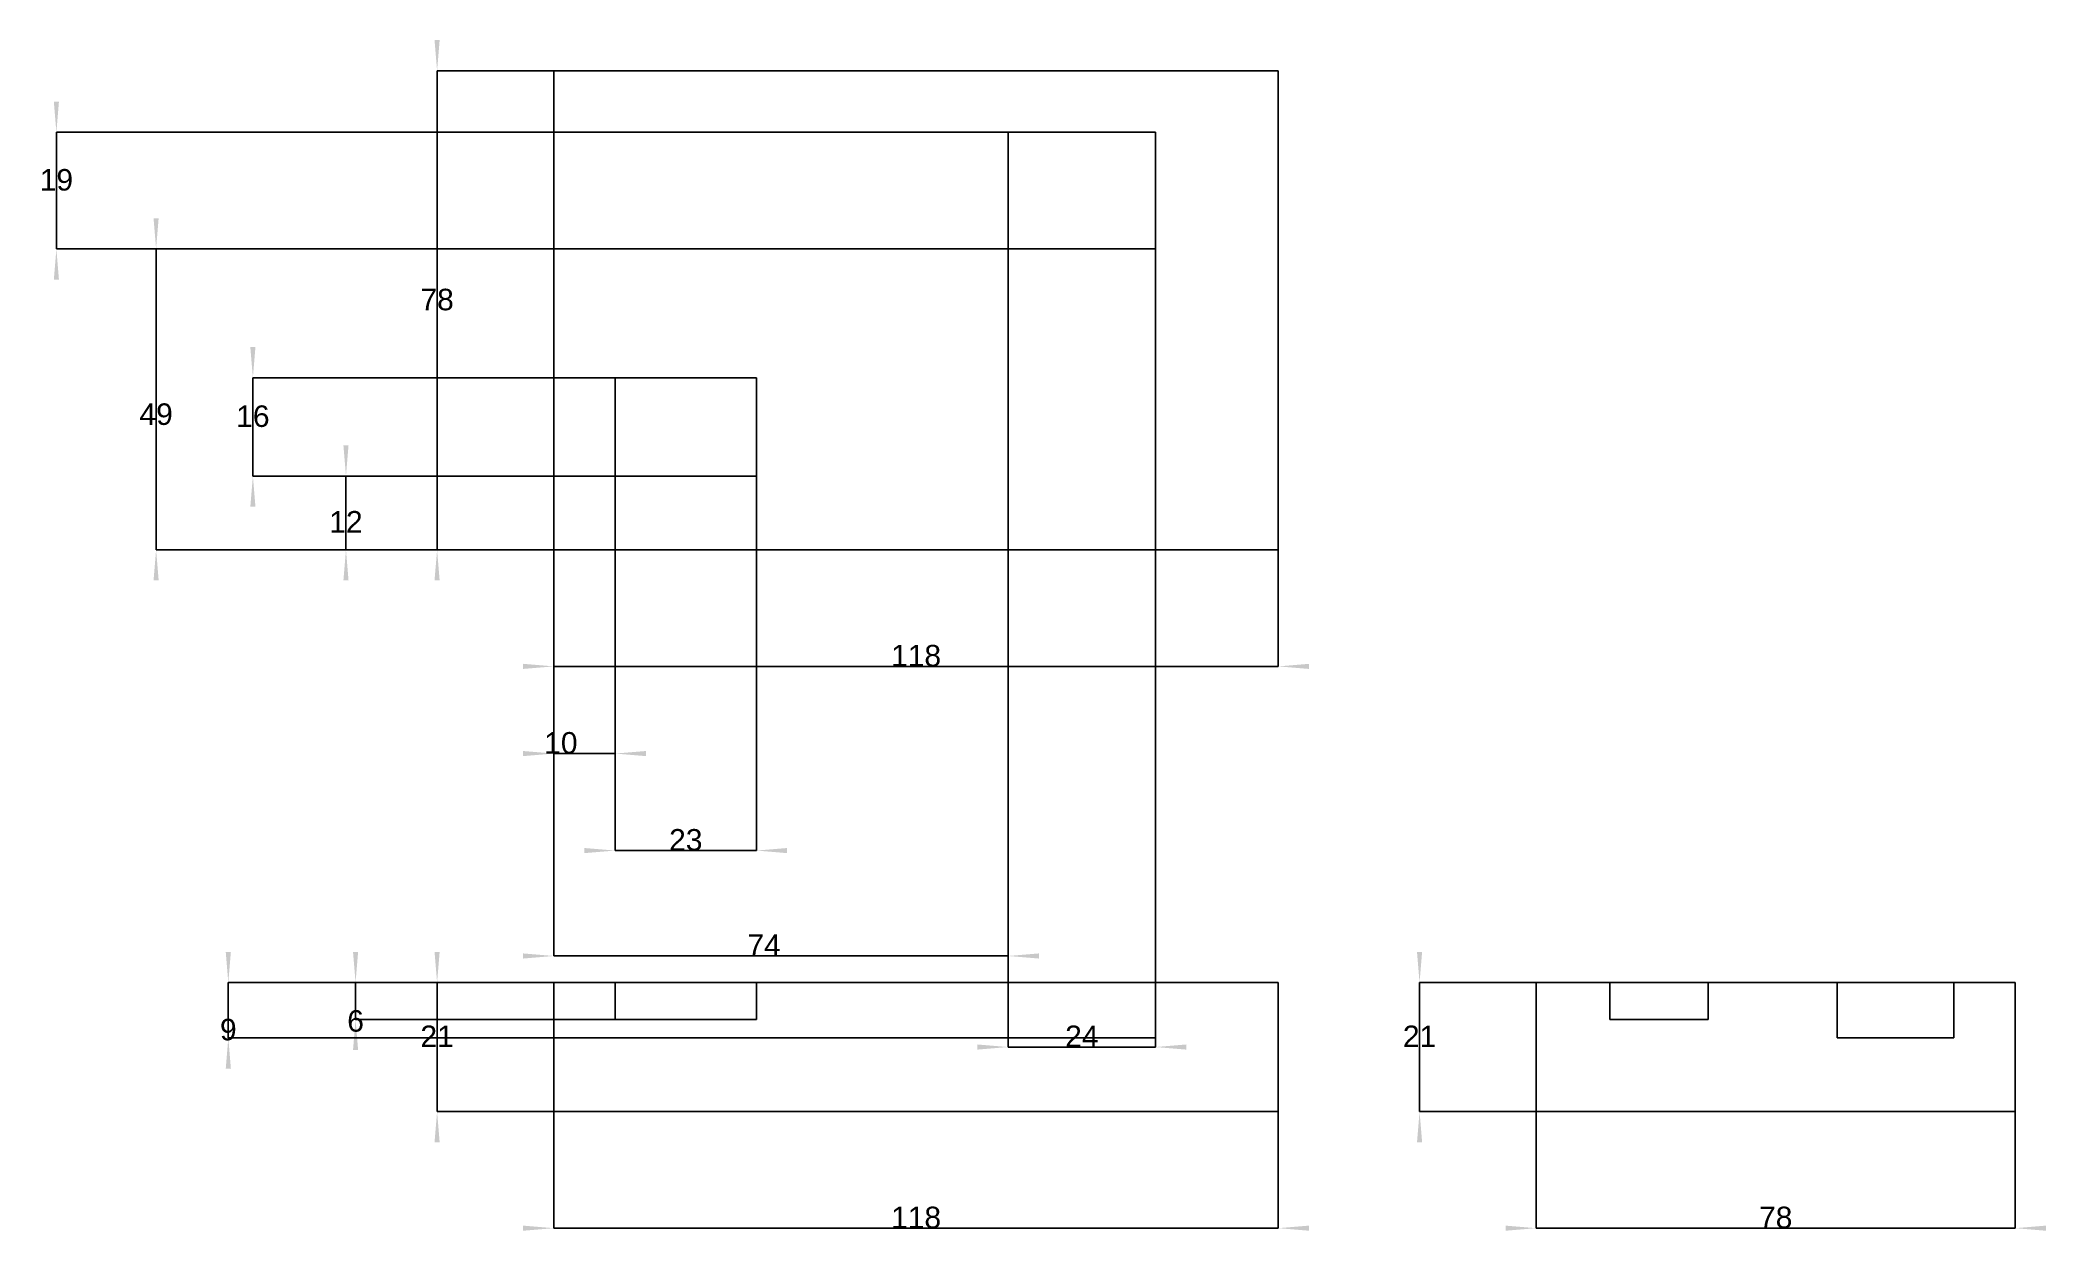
# Model space of a CAD drawing. Header units: millimetres. Extents: x 37 to 364, y 54 to 249.
import ezdxf
from ezdxf.enums import TextEntityAlignment as Align

# ---------------------------------------------------------------- set-up
doc = ezdxf.new("R2010")
doc.units = ezdxf.units.MM
doc.layers.get('0').update_dxf_attribs({"linetype": 'CONTINUOUS'})
for name, color, linetype in [('D', 7, 'CONTINUOUS'), ('D001', 7, 'CONTINUOUS'), ('D002', 7, 'CONTINUOUS'), ('D003', 7, 'CONTINUOUS'), ('D004', 7, 'CONTINUOUS'), ('D005', 7, 'CONTINUOUS'), ('D006', 7, 'CONTINUOUS'), ('D007', 7, 'CONTINUOUS'), ('D008', 7, 'CONTINUOUS'), ('D009', 7, 'CONTINUOUS'), ('D010', 7, 'CONTINUOUS'), ('D011', 7, 'CONTINUOUS'), ('D012', 7, 'CONTINUOUS'), ('D013', 7, 'CONTINUOUS'), ('D014', 7, 'CONTINUOUS'), ('D015', 7, 'CONTINUOUS'), ('Front', 7, 'CONTINUOUS'), ('Right', 7, 'CONTINUOUS'), ('Top', 7, 'CONTINUOUS')]:
    doc.layers.add(name, color=color, linetype=linetype)
doc.styles.get("Standard").update_dxf_attribs({"font": 'arial.ttf'})
doc.dimstyles.get("Standard").update_dxf_attribs({"dimscale": 0, "dimtxt": 2.5, "dimasz": 2.5, "dimexe": 1.25, "dimexo": 0.625, "dimtad": 1, "dimtxsty": 'STANDARD', "dimcen": 2.5, "dimazin": 3, "dimtfac": 1, "dimtmove": 0, "dimatfit": 3})

# ---------------------------------------------------------------- blocks, each defined once
blk = doc.blocks.new('*D')
at = {"color": 0}
for points in [[(116, 55.0833), (116, 55.9167), (121, 55.5)], [(244, 55.0833), (244, 55.9167), (239, 55.5)]]:
    blk.add_solid(points, dxfattribs=at)
at = {"layer": 'D'}
for p, q in [((121, 74.5), (121, 55.5)), ((239, 74.5), (239, 55.5)), ((121, 55.5), (239, 55.5))]:
    blk.add_line(p, q, dxfattribs=at)
blk.add_text('118', height=3.5, dxfattribs=at).set_placement((180, 55.5), align=Align.CENTER)
blk = doc.blocks.new('*D001')
at = {"color": 0}
for points in [[(101.583, 100.5), (102.417, 100.5), (102, 95.5)], [(101.583, 69.5), (102.417, 69.5), (102, 74.5)]]:
    blk.add_solid(points, dxfattribs=at)
at = {"layer": 'D001'}
for p, q in [((239, 95.5), (102, 95.5)), ((102, 74.5), (102, 95.5)), ((239, 74.5), (102, 74.5))]:
    blk.add_line(p, q, dxfattribs=at)
blk.add_text('21', height=3.5, dxfattribs=at).set_placement((102, 85), align=Align.CENTER)
blk = doc.blocks.new('*D002')
at = {"color": 0}
for points in [[(116, 146.583), (116, 147.417), (121, 147)], [(244, 146.583), (244, 147.417), (239, 147)]]:
    blk.add_solid(points, dxfattribs=at)
at = {"layer": 'D002'}
for p, q in [((121, 244), (121, 147)), ((239, 244), (239, 147)), ((121, 147), (239, 147))]:
    blk.add_line(p, q, dxfattribs=at)
blk.add_text('118', height=3.5, dxfattribs=at).set_placement((180, 147), align=Align.CENTER)
blk = doc.blocks.new('*D003')
at = {"color": 0}
for points in [[(101.583, 249), (102.417, 249), (102, 244)], [(101.583, 161), (102.417, 161), (102, 166)]]:
    blk.add_solid(points, dxfattribs=at)
at = {"layer": 'D003'}
for p, q in [((239, 244), (102, 244)), ((102, 166), (102, 244)), ((239, 166), (102, 166))]:
    blk.add_line(p, q, dxfattribs=at)
blk.add_text('78', height=3.5, dxfattribs=at).set_placement((102, 205), align=Align.CENTER)
blk = doc.blocks.new('*D004')
at = {"color": 0}
for points in [[(276, 55.0833), (276, 55.9167), (281, 55.5)], [(364, 55.0833), (364, 55.9167), (359, 55.5)]]:
    blk.add_solid(points, dxfattribs=at)
at = {"layer": 'D004'}
for p, q in [((281, 74.5), (281, 55.5)), ((359, 74.5), (359, 55.5)), ((281, 55.5), (359, 55.5))]:
    blk.add_line(p, q, dxfattribs=at)
blk.add_text('78', height=3.5, dxfattribs=at).set_placement((320, 55.5), align=Align.CENTER)
blk = doc.blocks.new('*D005')
at = {"color": 0}
for points in [[(261.583, 100.5), (262.417, 100.5), (262, 95.5)], [(261.583, 69.5), (262.417, 69.5), (262, 74.5)]]:
    blk.add_solid(points, dxfattribs=at)
at = {"layer": 'D005'}
for p, q in [((359, 95.5), (262, 95.5)), ((262, 74.5), (262, 95.5)), ((359, 74.5), (262, 74.5))]:
    blk.add_line(p, q, dxfattribs=at)
blk.add_text('21', height=3.5, dxfattribs=at).set_placement((262, 85), align=Align.CENTER)
blk = doc.blocks.new('*D006')
at = {"color": 0}
for points in [[(116, 132.382), (116, 133.216), (121, 132.799)], [(136, 132.382), (136, 133.216), (131, 132.799)]]:
    blk.add_solid(points, dxfattribs=at)
at = {"layer": 'D006'}
for p, q in [((131, 178), (131, 132.799)), ((121, 166), (121, 132.799)), ((121, 132.799), (131, 132.799))]:
    blk.add_line(p, q, dxfattribs=at)
blk.add_text('10', height=3.5, dxfattribs=at).set_placement((122.159, 132.799), align=Align.CENTER)
blk = doc.blocks.new('*D007')
at = {"color": 0}
for points in [[(86.7422, 183), (87.5756, 183), (87.1589, 178)], [(86.7422, 161), (87.5756, 161), (87.1589, 166)]]:
    blk.add_solid(points, dxfattribs=at)
at = {"layer": 'D007'}
for p, q in [((131, 178), (87.1589, 178)), ((87.1589, 166), (87.1589, 178)), ((121, 166), (87.1589, 166))]:
    blk.add_line(p, q, dxfattribs=at)
blk.add_text('12', height=3.5, dxfattribs=at).set_placement((87.1589, 168.799), align=Align.CENTER)
blk = doc.blocks.new('*D008')
at = {"color": 0}
for points in [[(126, 116.583), (126, 117.417), (131, 117)], [(159, 116.583), (159, 117.417), (154, 117)]]:
    blk.add_solid(points, dxfattribs=at)
at = {"layer": 'D008'}
for p, q in [((131, 178), (131, 117)), ((154, 178), (154, 117)), ((131, 117), (154, 117))]:
    blk.add_line(p, q, dxfattribs=at)
blk.add_text('23', height=3.5, dxfattribs=at).set_placement((142.5, 117), align=Align.CENTER)
blk = doc.blocks.new('*D009')
at = {"color": 0}
for points in [[(71.5833, 199), (72.4167, 199), (72, 194)], [(71.5833, 173), (72.4167, 173), (72, 178)]]:
    blk.add_solid(points, dxfattribs=at)
at = {"layer": 'D009'}
for p, q in [((131, 194), (72, 194)), ((72, 178), (72, 194)), ((131, 178), (72, 178))]:
    blk.add_line(p, q, dxfattribs=at)
blk.add_text('16', height=3.5, dxfattribs=at).set_placement((72, 186), align=Align.CENTER)
blk = doc.blocks.new('*D010')
at = {"color": 0}
for points in [[(88.306, 100.5), (89.1393, 100.5), (88.7226, 95.5)], [(88.306, 84.5), (89.1393, 84.5), (88.7226, 89.5)]]:
    blk.add_solid(points, dxfattribs=at)
at = {"layer": 'D010'}
for p, q in [((239, 95.5), (88.7226, 95.5)), ((88.7226, 89.5), (88.7226, 95.5)), ((131, 89.5), (88.7226, 89.5))]:
    blk.add_line(p, q, dxfattribs=at)
blk.add_text('6', height=3.5, dxfattribs=at).set_placement((88.7226, 87.5077), align=Align.CENTER)
blk = doc.blocks.new('*D011')
at = {"color": 0}
for points in [[(116, 99.4144), (116, 100.248), (121, 99.8311)], [(200, 99.4144), (200, 100.248), (195, 99.8311)]]:
    blk.add_solid(points, dxfattribs=at)
at = {"layer": 'D011'}
for p, q in [((195, 215), (195, 99.8311)), ((121, 166), (121, 99.8311)), ((121, 99.8311), (195, 99.8311))]:
    blk.add_line(p, q, dxfattribs=at)
blk.add_text('74', height=3.5, dxfattribs=at).set_placement((155.24, 99.8311), align=Align.CENTER)
blk = doc.blocks.new('*D012')
at = {"color": 0}
for points in [[(55.8228, 220), (56.6562, 220), (56.2395, 215)], [(55.8228, 161), (56.6562, 161), (56.2395, 166)]]:
    blk.add_solid(points, dxfattribs=at)
at = {"layer": 'D012'}
for p, q in [((195, 215), (56.2395, 215)), ((56.2395, 166), (56.2395, 215)), ((121, 166), (56.2395, 166))]:
    blk.add_line(p, q, dxfattribs=at)
blk.add_text('49', height=3.5, dxfattribs=at).set_placement((56.2395, 186.331), align=Align.CENTER)
blk = doc.blocks.new('*D013')
at = {"color": 0}
for points in [[(190, 84.5833), (190, 85.4167), (195, 85)], [(224, 84.5833), (224, 85.4167), (219, 85)]]:
    blk.add_solid(points, dxfattribs=at)
at = {"layer": 'D013'}
for p, q in [((195, 215), (195, 85)), ((219, 215), (219, 85)), ((195, 85), (219, 85))]:
    blk.add_line(p, q, dxfattribs=at)
blk.add_text('24', height=3.5, dxfattribs=at).set_placement((207, 85), align=Align.CENTER)
blk = doc.blocks.new('*D014')
at = {"color": 0}
for points in [[(39.5833, 239), (40.4167, 239), (40, 234)], [(39.5833, 210), (40.4167, 210), (40, 215)]]:
    blk.add_solid(points, dxfattribs=at)
at = {"layer": 'D014'}
for p, q in [((195, 234), (40, 234)), ((40, 215), (40, 234)), ((195, 215), (40, 215))]:
    blk.add_line(p, q, dxfattribs=at)
blk.add_text('19', height=3.5, dxfattribs=at).set_placement((40, 224.5), align=Align.CENTER)
blk = doc.blocks.new('*D015')
at = {"color": 0}
for points in [[(67.5814, 100.5), (68.4147, 100.5), (67.998, 95.5)], [(67.5814, 81.5), (68.4147, 81.5), (67.998, 86.5)]]:
    blk.add_solid(points, dxfattribs=at)
at = {"layer": 'D015'}
for p, q in [((239, 95.5), (67.998, 95.5)), ((67.998, 86.5), (67.998, 95.5)), ((195, 86.5), (67.998, 86.5))]:
    blk.add_line(p, q, dxfattribs=at)
blk.add_text('9', height=3.5, dxfattribs=at).set_placement((67.998, 86.1014), align=Align.CENTER)

msp = doc.modelspace()

# ---------------------------------------------------------------- linework, layer by layer
at = {"layer": 'Front'}
for p, q in [((121, 74.5), (121, 95.5)), ((121, 95.5), (239, 95.5)), ((121, 74.5), (121, 95.5)), ((121, 95.5), (239, 95.5)), ((131, 95.5), (154, 95.5)), ((131, 95.5), (154, 95.5)), ((131, 89.5), (131, 95.5)), ((131, 89.5), (131, 95.5)), ((154, 89.5), (154, 95.5)), ((154, 89.5), (154, 95.5)), ((195, 95.5), (219, 95.5)), ((195, 95.5), (219, 95.5)), ((195, 86.5), (195, 95.5)), ((195, 86.5), (195, 95.5)), ((219, 86.5), (219, 95.5)), ((219, 86.5), (219, 95.5)), ((239, 74.5), (239, 95.5)), ((239, 74.5), (239, 95.5)), ((131, 89.5), (154, 89.5)), ((131, 89.5), (154, 89.5)), ((195, 86.5), (219, 86.5)), ((195, 86.5), (219, 86.5)), ((121, 74.5), (239, 74.5)), ((121, 74.5), (239, 74.5))]:
    msp.add_line(p, q, dxfattribs=at)
at = {"layer": 'Right'}
for p, q in [((281, 74.5), (281, 95.5)), ((281, 95.5), (359, 95.5)), ((281, 74.5), (281, 95.5)), ((281, 95.5), (359, 95.5)), ((293, 95.5), (309, 95.5)), ((293, 95.5), (309, 95.5)), ((293, 89.5), (293, 95.5)), ((293, 89.5), (293, 95.5)), ((309, 89.5), (309, 95.5)), ((309, 89.5), (309, 95.5)), ((330, 95.5), (349, 95.5)), ((330, 95.5), (349, 95.5)), ((330, 86.5), (330, 95.5)), ((330, 86.5), (330, 95.5)), ((349, 86.5), (349, 95.5)), ((349, 86.5), (349, 95.5)), ((359, 74.5), (359, 95.5)), ((359, 74.5), (359, 95.5)), ((293, 89.5), (309, 89.5)), ((293, 89.5), (309, 89.5)), ((330, 86.5), (349, 86.5)), ((330, 86.5), (349, 86.5)), ((281, 74.5), (359, 74.5)), ((281, 74.5), (359, 74.5))]:
    msp.add_line(p, q, dxfattribs=at)
at = {"layer": 'Top'}
for p, q in [((121, 166), (121, 244)), ((121, 244), (239, 244)), ((121, 166), (121, 244)), ((121, 244), (239, 244)), ((239, 166), (239, 244)), ((239, 166), (239, 244)), ((195, 234), (219, 234)), ((195, 215), (195, 234)), ((195, 234), (219, 234)), ((195, 215), (195, 234)), ((219, 215), (219, 234)), ((219, 215), (219, 234)), ((195, 215), (219, 215)), ((195, 215), (219, 215)), ((131, 178), (131, 194)), ((131, 194), (154, 194)), ((131, 178), (131, 194)), ((131, 194), (154, 194)), ((154, 178), (154, 194)), ((154, 178), (154, 194)), ((131, 178), (154, 178)), ((131, 178), (154, 178)), ((121, 166), (239, 166)), ((121, 166), (239, 166))]:
    msp.add_line(p, q, dxfattribs=at)

# ---------------------------------------------------------------- dimensions: what is measured, and where the dimension line sits
at = {"layer": 'D'}
dim = msp.add_linear_dim(base=(180, 55.5), p1=(121, 74.5), p2=(239, 74.5), text='118', dimstyle='STANDARD', dxfattribs=at)
dim.commit()
dim.dimension.update_dxf_attribs({"geometry": '*D', "text_midpoint": (180, 60.5)})
at = {"layer": 'D001'}
dim = msp.add_linear_dim(base=(102, 85), p1=(239, 74.5), p2=(239, 95.5), angle=90, text='21', dimstyle='STANDARD', dxfattribs=at)
dim.commit()
dim.dimension.update_dxf_attribs({"geometry": '*D001', "text_midpoint": (107, 85)})
at = {"layer": 'D002'}
dim = msp.add_linear_dim(base=(180, 147), p1=(121, 244), p2=(239, 244), text='118', dimstyle='STANDARD', dxfattribs=at)
dim.commit()
dim.dimension.update_dxf_attribs({"geometry": '*D002', "text_midpoint": (180, 152)})
at = {"layer": 'D003'}
dim = msp.add_linear_dim(base=(102, 205), p1=(239, 166), p2=(239, 244), angle=90, text='78', dimstyle='STANDARD', dxfattribs=at)
dim.commit()
dim.dimension.update_dxf_attribs({"geometry": '*D003', "text_midpoint": (107, 205)})
at = {"layer": 'D004'}
dim = msp.add_linear_dim(base=(320, 55.5), p1=(281, 74.5), p2=(359, 74.5), text='78', dimstyle='STANDARD', dxfattribs=at)
dim.commit()
dim.dimension.update_dxf_attribs({"geometry": '*D004', "text_midpoint": (320, 60.5)})
at = {"layer": 'D005'}
dim = msp.add_linear_dim(base=(262, 85), p1=(359, 74.5), p2=(359, 95.5), angle=90, text='21', dimstyle='STANDARD', dxfattribs=at)
dim.commit()
dim.dimension.update_dxf_attribs({"geometry": '*D005', "text_midpoint": (267, 85)})
at = {"layer": 'D006'}
dim = msp.add_linear_dim(base=(122.159, 132.799), p1=(121, 166), p2=(131, 178), text='10', dimstyle='STANDARD', dxfattribs=at)
dim.commit()
dim.dimension.update_dxf_attribs({"geometry": '*D006', "text_midpoint": (126, 136)})
at = {"layer": 'D007'}
dim = msp.add_linear_dim(base=(87.159, 168.799), p1=(121, 166), p2=(131, 178), angle=90, text='12', dimstyle='STANDARD', dxfattribs=at)
dim.commit()
dim.dimension.update_dxf_attribs({"geometry": '*D007', "text_midpoint": (91, 172)})
at = {"layer": 'D008'}
dim = msp.add_linear_dim(base=(142.5, 117), p1=(131, 178), p2=(154, 178), text='23', dimstyle='STANDARD', dxfattribs=at)
dim.commit()
dim.dimension.update_dxf_attribs({"geometry": '*D008', "text_midpoint": (142.5, 122)})
at = {"layer": 'D009'}
dim = msp.add_linear_dim(base=(72, 186), p1=(131, 178), p2=(131, 194), angle=90, text='16', dimstyle='STANDARD', dxfattribs=at)
dim.commit()
dim.dimension.update_dxf_attribs({"geometry": '*D009', "text_midpoint": (77, 186)})
at = {"layer": 'D010'}
dim = msp.add_linear_dim(base=(88.723, 87.508), p1=(131, 89.5), p2=(239, 95.5), angle=90, text='6', dimstyle='STANDARD', dxfattribs=at)
dim.commit()
dim.dimension.update_dxf_attribs({"geometry": '*D010', "text_midpoint": (89, 92.5)})
at = {"layer": 'D011'}
dim = msp.add_linear_dim(base=(155.24, 99.831), p1=(121, 166), p2=(195, 215), text='74', dimstyle='STANDARD', dxfattribs=at)
dim.commit()
dim.dimension.update_dxf_attribs({"geometry": '*D011', "text_midpoint": (158, 104)})
at = {"layer": 'D012'}
dim = msp.add_linear_dim(base=(56.24, 186.331), p1=(121, 166), p2=(195, 215), angle=90, text='49', dimstyle='STANDARD', dxfattribs=at)
dim.commit()
dim.dimension.update_dxf_attribs({"geometry": '*D012', "text_midpoint": (59, 190.5)})
at = {"layer": 'D013'}
dim = msp.add_linear_dim(base=(207, 85), p1=(195, 215), p2=(219, 215), text='24', dimstyle='STANDARD', dxfattribs=at)
dim.commit()
dim.dimension.update_dxf_attribs({"geometry": '*D013', "text_midpoint": (207, 90)})
at = {"layer": 'D014'}
dim = msp.add_linear_dim(base=(40, 224.5), p1=(195, 215), p2=(195, 234), angle=90, text='19', dimstyle='STANDARD', dxfattribs=at)
dim.commit()
dim.dimension.update_dxf_attribs({"geometry": '*D014', "text_midpoint": (45, 224.5)})
at = {"layer": 'D015'}
dim = msp.add_linear_dim(base=(67.998, 86.101), p1=(195, 86.5), p2=(239, 95.5), angle=90, text='9', dimstyle='STANDARD', dxfattribs=at)
dim.commit()
dim.dimension.update_dxf_attribs({"geometry": '*D015', "text_midpoint": (69, 91)})

doc.saveas('drawing.dxf')
